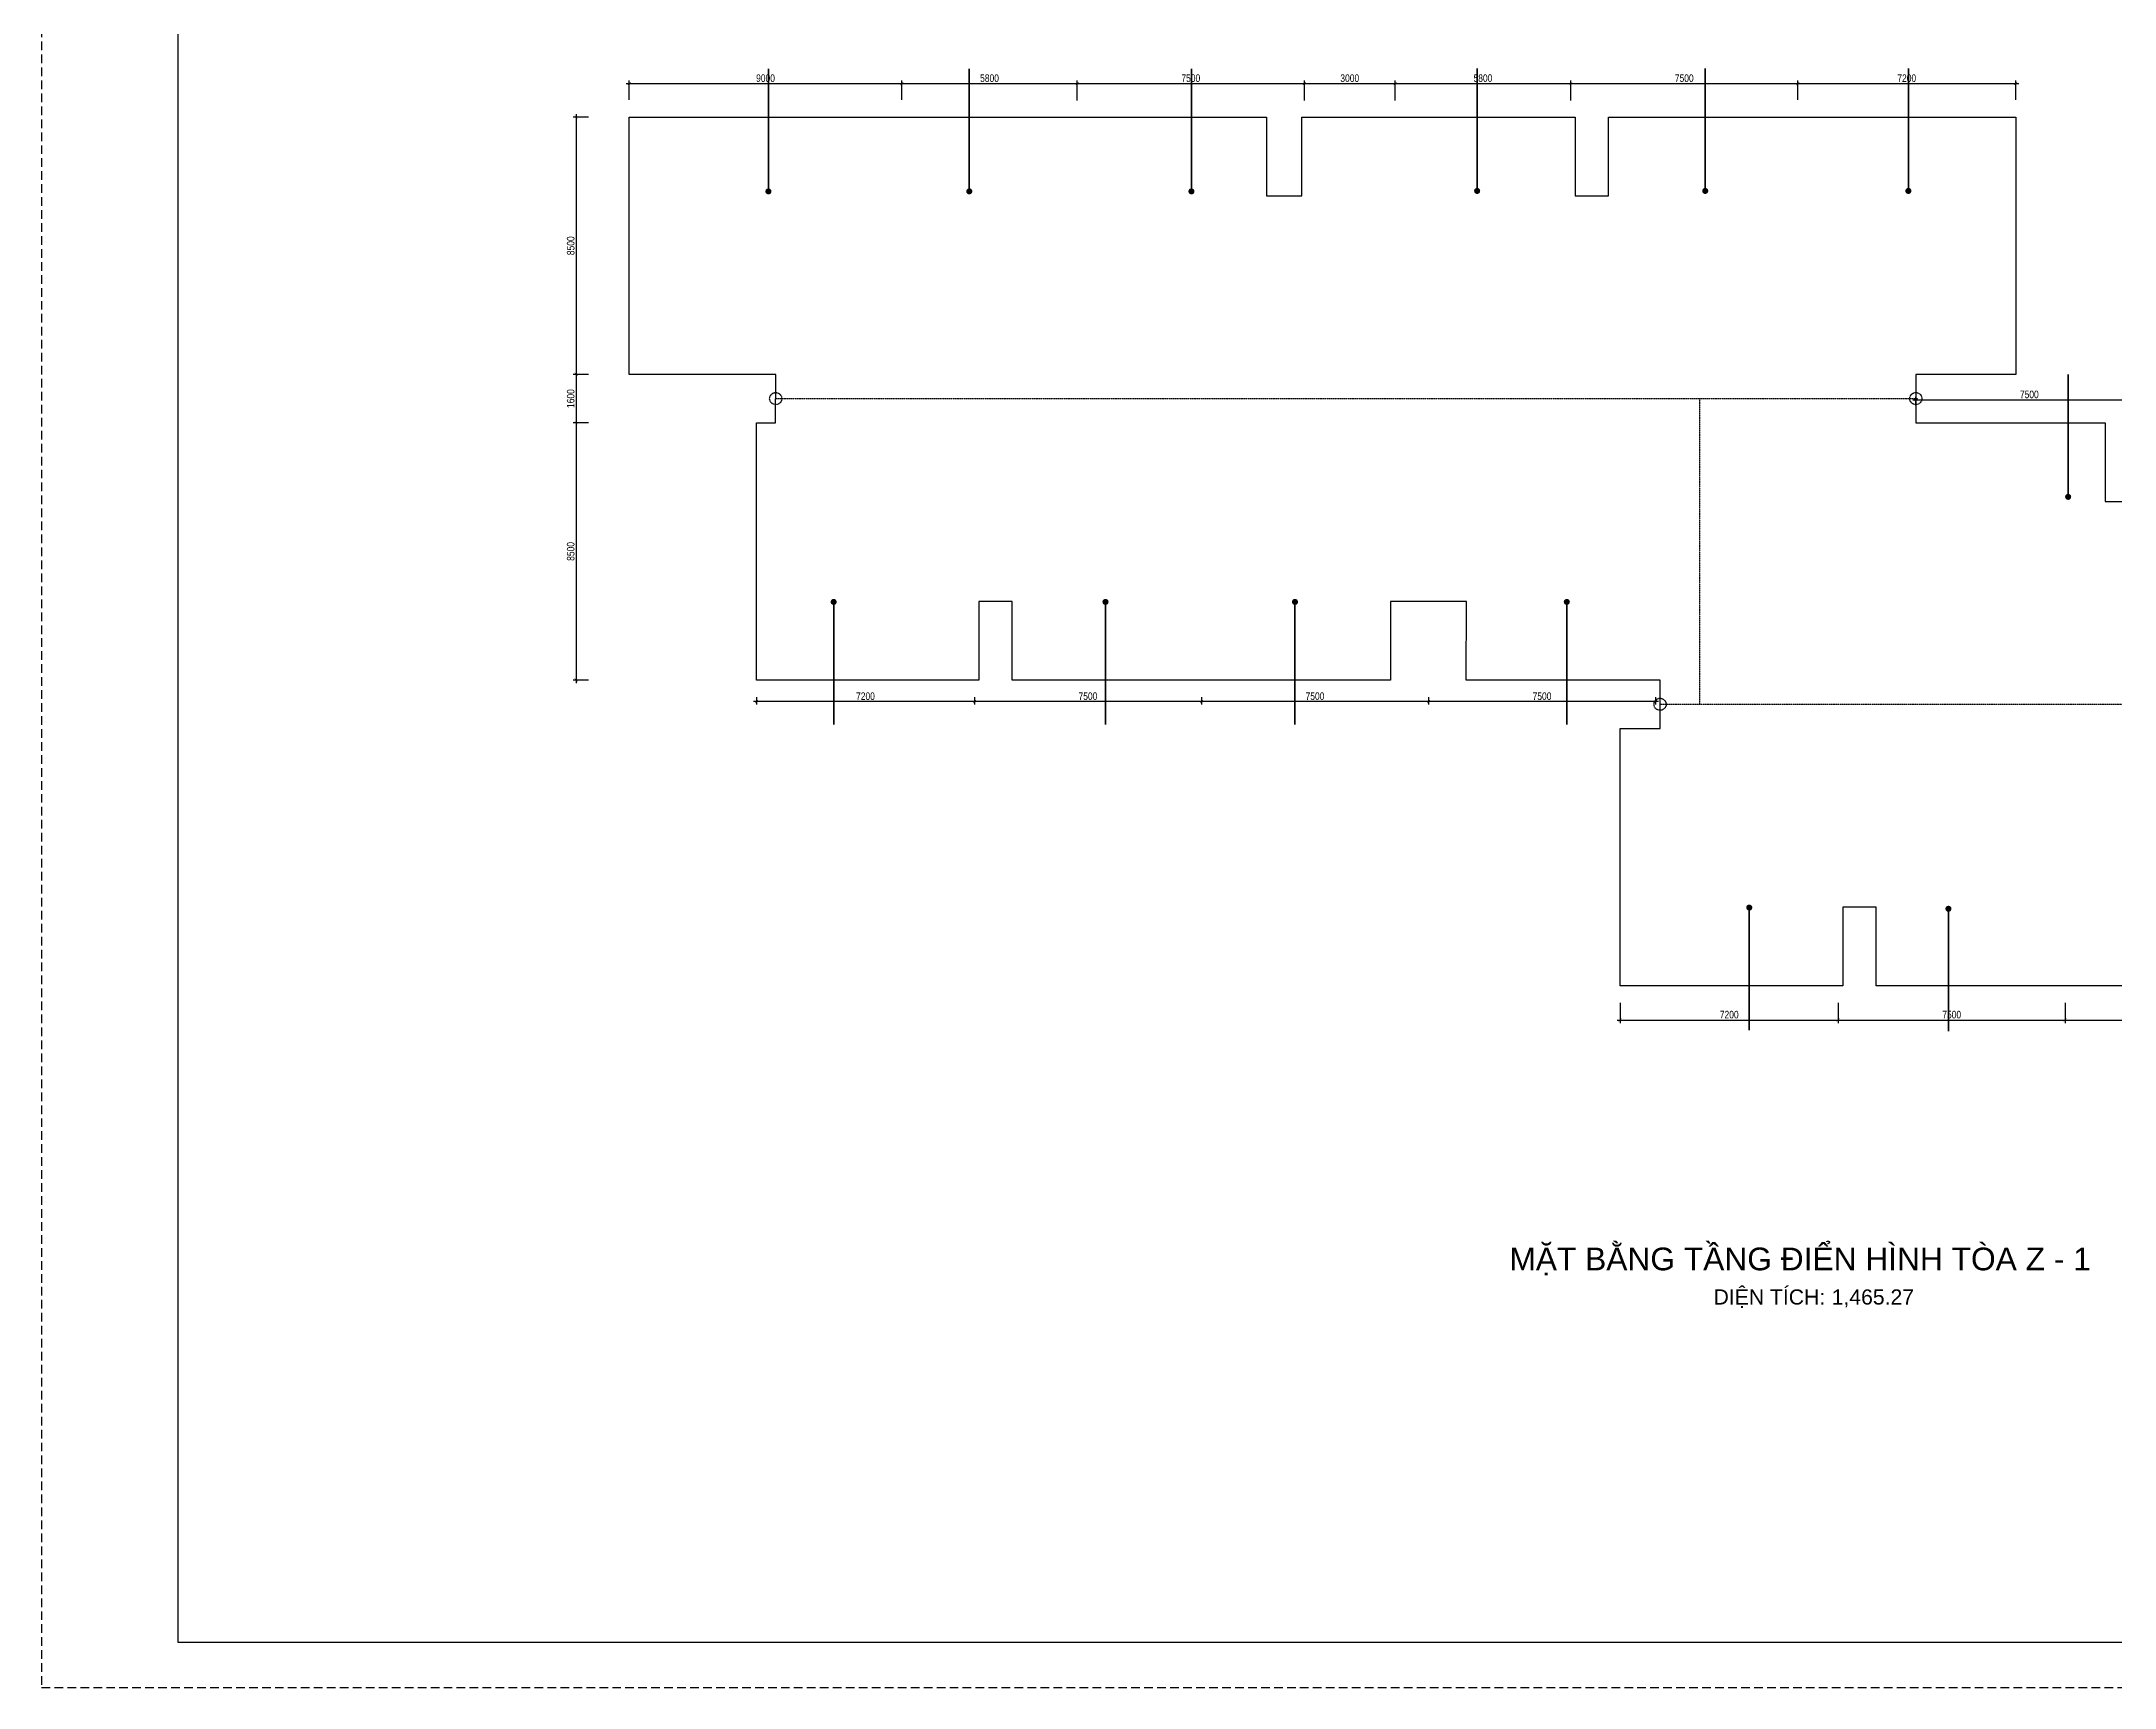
# Model space of a CAD drawing. Header units: millimetres. Extents: x 43 to 126043, y -89269 to -169.
# Drawn here: x 43 to 68529, y -89269 to -34885 of the extents above; entities that cross this region are included whole.
import ezdxf
from ezdxf.enums import TextEntityAlignment as Align

# ---------------------------------------------------------------- set-up
doc = ezdxf.new("R2010")
doc.units = ezdxf.units.MM
doc.linetypes.add('HIDDEN', pattern=[9.525, 6.35, -3.175])
doc.layers.get('0').update_dxf_attribs({"color": 231})
doc.layers.get('DefPoints').update_dxf_attribs({"color": 191})
doc.layers.add('A-SHBD', color=7, linetype='Continuous', lineweight=35)
doc.layers.add('A-TEXT', color=255, linetype='Continuous', lineweight=25)
doc.layers.add('MDI-BAO', color=1, linetype='Continuous')
doc.layers.add('S-DIM', color=231, linetype='Continuous')
doc.layers.add('MDI-HANHLANG', color=5, linetype='HIDDEN', plot=False)
doc.styles.add('250602-MB CO CAU CĂN HO X1-3A-1$0$style1', font='arial.ttf')
doc.styles.add('VTK_Arial', font='arial.ttf', dxfattribs={"width": 0.8})
doc.dimstyles.new('250602-MB CO CAU CĂN HO X1-3A-1$0$Dim_50', dxfattribs={"dimscale": 50, "dimtxt": 2, "dimasz": 1.5, "dimexe": 1, "dimexo": 0, "dimgap": 1, "dimtad": 1, "dimdec": 0, "dimlfac": -1, "dimzin": 12, "dimdsep": 46, "dimtxsty": '250602-MB CO CAU CĂN HO X1-3A-1$0$style1', "dimblk1": '250602-MB CO CAU CĂN HO X1-3A-1$0$_ARCHTICK', "dimblk2": '250602-MB CO CAU CĂN HO X1-3A-1$0$_ARCHTICK', "dimsah": 1, "dimcen": 1.5, "dimdle": 1.5, "dimclrd": 256, "dimclre": 256, "dimclrt": 2, "dimadec": 1, "dimazin": 3, "dimtm": 1e-09, "dimtfac": 0.416667, "dimtdec": 0, "dimtix": 1, "dimtmove": 2, "dimatfit": 3, "dimfxl": 7, "dimfxlon": 1, "dimtolj": 1, "dimtzin": 0, "dimlwd": -1, "dimlwe": -1, "dimarcsym": 1})
doc.dimstyles.new('A-2.5-DIM100', dxfattribs={"dimscale": 100, "dimtxt": 2.5, "dimasz": 1, "dimexe": 1, "dimexo": 0, "dimgap": 0.5, "dimtad": 1, "dimdec": 0, "dimzin": 12, "dimdsep": 46, "dimtxsty": 'VTK_Arial', "dimblk": 'ARCHTICK', "dimcen": 0, "dimdle": 1, "dimclrd": 256, "dimclre": 256, "dimclrt": 7, "dimadec": 1, "dimazin": 3, "dimtfac": 1, "dimtdec": 0, "dimtmove": 0, "dimatfit": 2, "dimfxl": 20, "dimtolj": 1, "dimtzin": 0, "dimlwd": -1, "dimlwe": -1, "dimarcsym": 0})

# ---------------------------------------------------------------- blocks, each defined once
blk = doc.blocks.new('VTK-A1_BoKhungTen')
at = {"layer": 'DefPoints', "linetype": 'HIDDEN', "ltscale": 0.3}
blk.add_lwpolyline([(0, -594), (840, -594), (840, 0), (0, 0)], close=True, dxfattribs=at)
at = {"layer": 'DefPoints'}
blk.add_lwpolyline([(755, -10), (30, -10), (30, -584), (755, -584)], dxfattribs=at)
blk = doc.blocks.new('250602-MB CO CAU CĂN HO X1-3A-1$0$_ARCHTICK')
at = {"color": 0, "linetype": 'ByBlock', "const_width": 0.15}
blk.add_lwpolyline([(-0.5, -0.5), (0.5, 0.5)], dxfattribs=at)
blk = doc.blocks.new('_ArchTick')
at = {"color": 0, "linetype": 'ByBlock', "const_width": 0.15}
blk.add_lwpolyline([(-0.5, -0.5), (0.5, 0.5)], dxfattribs=at)
blk = doc.blocks.new('*D10')
at = {"layer": 'DefPoints', "color": 0, "transparency": 16777216}
for p in [(28464, -36277), (19464, -36816, 0), (28464, -36816, 0)]:
    blk.add_point(p, dxfattribs=at)
at = {"layer": 'S-DIM', "transparency": 16777216}
for p, q in [((19364, -36277), (28564, -36277)), ((19464, -36816), (19464, -36177)), ((28464, -36816), (28464, -36177))]:
    blk.add_line(p, q, dxfattribs=at)
at = {"layer": 'S-DIM', "transparency": 16777216, "xscale": 100, "yscale": 100, "zscale": 100, "rotation": 180}
blk.add_blockref('_ArchTick', (19464, -36277), dxfattribs=at)
at = {"layer": 'S-DIM', "transparency": 16777216, "xscale": 100, "yscale": 100, "zscale": 100}
blk.add_blockref('_ArchTick', (28464, -36277), dxfattribs=at)
at = {"layer": 'S-DIM', "color": 7, "transparency": 16777216, "insert": (23964, -36099), "char_height": 250, "attachment_point": 5, "style": 'VTK_Arial'}
blk.add_mtext('\\A1;9000', dxfattribs=at)
blk = doc.blocks.new('*D11')
at = {"layer": 'DefPoints', "color": 0, "transparency": 16777216}
for p in [(34264, -36277), (28464, -36816, 0), (34264, -36831, 0)]:
    blk.add_point(p, dxfattribs=at)
at = {"layer": 'S-DIM', "transparency": 16777216}
for p, q in [((28364, -36277), (34364, -36277)), ((28464, -36816), (28464, -36177)), ((34264, -36831), (34264, -36177))]:
    blk.add_line(p, q, dxfattribs=at)
at = {"layer": 'S-DIM', "transparency": 16777216, "xscale": 100, "yscale": 100, "zscale": 100, "rotation": 180}
blk.add_blockref('_ArchTick', (28464, -36277), dxfattribs=at)
at = {"layer": 'S-DIM', "transparency": 16777216, "xscale": 100, "yscale": 100, "zscale": 100}
blk.add_blockref('_ArchTick', (34264, -36277), dxfattribs=at)
at = {"layer": 'S-DIM', "color": 7, "transparency": 16777216, "insert": (31364, -36099), "char_height": 250, "attachment_point": 5, "style": 'VTK_Arial'}
blk.add_mtext('\\A1;5800', dxfattribs=at)
blk = doc.blocks.new('*D12')
at = {"layer": 'DefPoints', "color": 0, "transparency": 16777216}
for p in [(41764, -36277), (34264, -36831, 0), (41764, -36831, 0)]:
    blk.add_point(p, dxfattribs=at)
at = {"layer": 'S-DIM', "transparency": 16777216}
for p, q in [((34164, -36277), (41864, -36277)), ((34264, -36831), (34264, -36177)), ((41764, -36831), (41764, -36177))]:
    blk.add_line(p, q, dxfattribs=at)
at = {"layer": 'S-DIM', "transparency": 16777216, "xscale": 100, "yscale": 100, "zscale": 100, "rotation": 180}
blk.add_blockref('_ArchTick', (34264, -36277), dxfattribs=at)
at = {"layer": 'S-DIM', "transparency": 16777216, "xscale": 100, "yscale": 100, "zscale": 100}
blk.add_blockref('_ArchTick', (41764, -36277), dxfattribs=at)
at = {"layer": 'S-DIM', "color": 7, "transparency": 16777216, "insert": (38014, -36099), "char_height": 250, "attachment_point": 5, "style": 'VTK_Arial'}
blk.add_mtext('\\A1;7500', dxfattribs=at)
blk = doc.blocks.new('*D13')
at = {"layer": 'DefPoints', "color": 0, "transparency": 16777216}
for p in [(44764, -36277), (41764, -36831, 0), (44764, -36831, 0)]:
    blk.add_point(p, dxfattribs=at)
at = {"layer": 'S-DIM', "transparency": 16777216}
for p, q in [((41664, -36277), (44864, -36277)), ((41764, -36831), (41764, -36177)), ((44764, -36831), (44764, -36177))]:
    blk.add_line(p, q, dxfattribs=at)
at = {"layer": 'S-DIM', "transparency": 16777216, "xscale": 100, "yscale": 100, "zscale": 100, "rotation": 180}
blk.add_blockref('_ArchTick', (41764, -36277), dxfattribs=at)
at = {"layer": 'S-DIM', "transparency": 16777216, "xscale": 100, "yscale": 100, "zscale": 100}
blk.add_blockref('_ArchTick', (44764, -36277), dxfattribs=at)
at = {"layer": 'S-DIM', "color": 7, "transparency": 16777216, "insert": (43264, -36099), "char_height": 250, "attachment_point": 5, "style": 'VTK_Arial'}
blk.add_mtext('\\A1;3000', dxfattribs=at)
blk = doc.blocks.new('*D14')
at = {"layer": 'DefPoints', "color": 0, "transparency": 16777216}
for p in [(50564, -36277), (44764, -36831, 0), (50564, -36831, 0)]:
    blk.add_point(p, dxfattribs=at)
at = {"layer": 'S-DIM', "transparency": 16777216}
for p, q in [((44664, -36277), (50664, -36277)), ((44764, -36831), (44764, -36177)), ((50564, -36831), (50564, -36177))]:
    blk.add_line(p, q, dxfattribs=at)
at = {"layer": 'S-DIM', "transparency": 16777216, "xscale": 100, "yscale": 100, "zscale": 100, "rotation": 180}
blk.add_blockref('_ArchTick', (44764, -36277), dxfattribs=at)
at = {"layer": 'S-DIM', "transparency": 16777216, "xscale": 100, "yscale": 100, "zscale": 100}
blk.add_blockref('_ArchTick', (50564, -36277), dxfattribs=at)
at = {"layer": 'S-DIM', "color": 7, "transparency": 16777216, "insert": (47664, -36099), "char_height": 250, "attachment_point": 5, "style": 'VTK_Arial'}
blk.add_mtext('\\A1;5800', dxfattribs=at)
blk = doc.blocks.new('*D15')
at = {"layer": 'DefPoints', "color": 0, "transparency": 16777216}
for p in [(58064, -36277), (50564, -36831, 0), (58064, -36816, 0)]:
    blk.add_point(p, dxfattribs=at)
at = {"layer": 'S-DIM', "transparency": 16777216}
for p, q in [((50464, -36277), (58164, -36277)), ((50564, -36831), (50564, -36177)), ((58064, -36816), (58064, -36177))]:
    blk.add_line(p, q, dxfattribs=at)
at = {"layer": 'S-DIM', "transparency": 16777216, "xscale": 100, "yscale": 100, "zscale": 100, "rotation": 180}
blk.add_blockref('_ArchTick', (50564, -36277), dxfattribs=at)
at = {"layer": 'S-DIM', "transparency": 16777216, "xscale": 100, "yscale": 100, "zscale": 100}
blk.add_blockref('_ArchTick', (58064, -36277), dxfattribs=at)
at = {"layer": 'S-DIM', "color": 7, "transparency": 16777216, "insert": (54314, -36099), "char_height": 250, "attachment_point": 5, "style": 'VTK_Arial'}
blk.add_mtext('\\A1;7500', dxfattribs=at)
blk = doc.blocks.new('*D16')
at = {"layer": 'DefPoints', "color": 0, "transparency": 16777216}
for p in [(65264, -36277), (58064, -36816, 0), (65264, -36816, 0)]:
    blk.add_point(p, dxfattribs=at)
at = {"layer": 'S-DIM', "transparency": 16777216}
for p, q in [((57964, -36277), (65364, -36277)), ((58064, -36816), (58064, -36177)), ((65264, -36816), (65264, -36177))]:
    blk.add_line(p, q, dxfattribs=at)
at = {"layer": 'S-DIM', "transparency": 16777216, "xscale": 100, "yscale": 100, "zscale": 100, "rotation": 180}
blk.add_blockref('_ArchTick', (58064, -36277), dxfattribs=at)
at = {"layer": 'S-DIM', "transparency": 16777216, "xscale": 100, "yscale": 100, "zscale": 100}
blk.add_blockref('_ArchTick', (65264, -36277), dxfattribs=at)
at = {"layer": 'S-DIM', "color": 7, "transparency": 16777216, "insert": (61664, -36099), "char_height": 250, "attachment_point": 5, "style": 'VTK_Arial'}
blk.add_mtext('\\A1;7200', dxfattribs=at)
blk = doc.blocks.new('*D17')
at = {"layer": 'DefPoints', "color": 0, "transparency": 16777216}
for p in [(61964, -46917, 0), (69464, -46726), (69464, -46917, 0)]:
    blk.add_point(p, dxfattribs=at)
at = {"layer": 'S-DIM', "transparency": 16777216}
for p, q in [((61864, -46726), (69564, -46726)), ((61964, -46917), (61964, -46626)), ((69464, -46917), (69464, -46626))]:
    blk.add_line(p, q, dxfattribs=at)
at = {"layer": 'S-DIM', "transparency": 16777216, "xscale": 100, "yscale": 100, "zscale": 100, "rotation": 180}
blk.add_blockref('_ArchTick', (61964, -46726), dxfattribs=at)
at = {"layer": 'S-DIM', "transparency": 16777216, "xscale": 100, "yscale": 100, "zscale": 100}
blk.add_blockref('_ArchTick', (69464, -46726), dxfattribs=at)
at = {"layer": 'S-DIM', "color": 7, "transparency": 16777216, "insert": (65714, -46548), "char_height": 250, "attachment_point": 5, "style": 'VTK_Arial'}
blk.add_mtext('\\A1;7500', dxfattribs=at)
blk = doc.blocks.new('*D24')
at = {"layer": 'DefPoints', "color": 0, "transparency": 16777216}
for p in [(52200, -66650, 0), (59400, -66650, 0), (59400, -67215)]:
    blk.add_point(p, dxfattribs=at)
at = {"layer": 'S-DIM', "transparency": 16777216}
for p, q in [((52200, -66650), (52200, -67315)), ((59400, -66650), (59400, -67315)), ((52100, -67215), (59500, -67215))]:
    blk.add_line(p, q, dxfattribs=at)
at = {"layer": 'S-DIM', "transparency": 16777216, "xscale": 100, "yscale": 100, "zscale": 100, "rotation": 180}
blk.add_blockref('_ArchTick', (52200, -67215), dxfattribs=at)
at = {"layer": 'S-DIM', "transparency": 16777216, "xscale": 100, "yscale": 100, "zscale": 100}
blk.add_blockref('_ArchTick', (59400, -67215), dxfattribs=at)
at = {"layer": 'S-DIM', "color": 7, "transparency": 16777216, "insert": (55800, -67038), "char_height": 250, "attachment_point": 5, "style": 'VTK_Arial'}
blk.add_mtext('\\A1;7200', dxfattribs=at)
blk = doc.blocks.new('*D25')
at = {"layer": 'DefPoints', "color": 0, "transparency": 16777216}
for p in [(59400, -66650, 0), (66900, -66650, 0), (66900, -67215)]:
    blk.add_point(p, dxfattribs=at)
at = {"layer": 'S-DIM', "transparency": 16777216}
for p, q in [((59400, -66650), (59400, -67315)), ((66900, -66650), (66900, -67315)), ((59300, -67215), (67000, -67215))]:
    blk.add_line(p, q, dxfattribs=at)
at = {"layer": 'S-DIM', "transparency": 16777216, "xscale": 100, "yscale": 100, "zscale": 100}
for p, rotation in [((59400, -67215), 179.9999999999337), ((66900, -67215), 359.9999999999337)]:
    blk.add_blockref('_ArchTick', p, dxfattribs=dict(at, rotation=rotation))
at = {"layer": 'S-DIM', "color": 7, "transparency": 16777216, "insert": (63150, -67038), "char_height": 250, "attachment_point": 5, "style": 'VTK_Arial'}
blk.add_mtext('\\A1;7500', dxfattribs=at)
blk = doc.blocks.new('*D26')
at = {"layer": 'DefPoints', "color": 0, "transparency": 16777216}
for p in [(66900, -66650, 0), (72700, -66650, 0), (72700, -67215)]:
    blk.add_point(p, dxfattribs=at)
at = {"layer": 'S-DIM', "transparency": 16777216}
for p, q in [((66900, -66650), (66900, -67315)), ((72700, -66650), (72700, -67315)), ((66800, -67215), (72800, -67215))]:
    blk.add_line(p, q, dxfattribs=at)
at = {"layer": 'S-DIM', "transparency": 16777216, "xscale": 100, "yscale": 100, "zscale": 100}
for p, rotation in [((66900, -67215), 179.9999999999337), ((72700, -67215), 359.9999999999337)]:
    blk.add_blockref('_ArchTick', p, dxfattribs=dict(at, rotation=rotation))
at = {"layer": 'S-DIM', "color": 7, "transparency": 16777216, "insert": (69800, -67038), "char_height": 250, "attachment_point": 5, "style": 'VTK_Arial'}
blk.add_mtext('\\A1;5800', dxfattribs=at)
blk = doc.blocks.new('*D31')
at = {"layer": 'DefPoints', "color": 0, "transparency": 16777216}
for p in [(45865, -56550, 0), (45865, -56695), (53365, -56550, 0)]:
    blk.add_point(p, dxfattribs=at)
at = {"layer": 'S-DIM', "transparency": 16777216}
for p, q in [((53465, -56695), (45765, -56695)), ((45865, -56550), (45865, -56795)), ((53365, -56550), (53365, -56795))]:
    blk.add_line(p, q, dxfattribs=at)
at = {"layer": 'S-DIM', "transparency": 16777216, "xscale": 100, "yscale": 100, "zscale": 100}
for p, rotation in [((45865, -56695), 179.9999999999999), ((53365, -56695), 359.9999999999999)]:
    blk.add_blockref('_ArchTick', p, dxfattribs=dict(at, rotation=rotation))
at = {"layer": 'S-DIM', "color": 7, "transparency": 16777216, "insert": (49615, -56517), "char_height": 250, "attachment_point": 5, "style": 'VTK_Arial'}
blk.add_mtext('\\A1;7500', dxfattribs=at)
blk = doc.blocks.new('*D32')
at = {"layer": 'DefPoints', "color": 0, "transparency": 16777216}
for p in [(38365, -56550, 0), (38365, -56695), (45865, -56550, 0)]:
    blk.add_point(p, dxfattribs=at)
at = {"layer": 'S-DIM', "transparency": 16777216}
for p, q in [((45965, -56695), (38265, -56695)), ((38365, -56550), (38365, -56795)), ((45865, -56550), (45865, -56795))]:
    blk.add_line(p, q, dxfattribs=at)
at = {"layer": 'S-DIM', "transparency": 16777216, "xscale": 100, "yscale": 100, "zscale": 100, "rotation": 180}
blk.add_blockref('_ArchTick', (38365, -56695), dxfattribs=at)
at = {"layer": 'S-DIM', "transparency": 16777216, "xscale": 100, "yscale": 100, "zscale": 100}
blk.add_blockref('_ArchTick', (45865, -56695), dxfattribs=at)
at = {"layer": 'S-DIM', "color": 7, "transparency": 16777216, "insert": (42115, -56517), "char_height": 250, "attachment_point": 5, "style": 'VTK_Arial'}
blk.add_mtext('\\A1;7500', dxfattribs=at)
blk = doc.blocks.new('*D33')
at = {"layer": 'DefPoints', "color": 0, "transparency": 16777216}
for p in [(30865, -56550, 0), (30865, -56695), (38365, -56550, 0)]:
    blk.add_point(p, dxfattribs=at)
at = {"layer": 'S-DIM', "transparency": 16777216}
for p, q in [((38465, -56695), (30765, -56695)), ((30865, -56550), (30865, -56795)), ((38365, -56550), (38365, -56795))]:
    blk.add_line(p, q, dxfattribs=at)
at = {"layer": 'S-DIM', "transparency": 16777216, "xscale": 100, "yscale": 100, "zscale": 100, "rotation": 180}
blk.add_blockref('_ArchTick', (30865, -56695), dxfattribs=at)
at = {"layer": 'S-DIM', "transparency": 16777216, "xscale": 100, "yscale": 100, "zscale": 100}
blk.add_blockref('_ArchTick', (38365, -56695), dxfattribs=at)
at = {"layer": 'S-DIM', "color": 7, "transparency": 16777216, "insert": (34615, -56517), "char_height": 250, "attachment_point": 5, "style": 'VTK_Arial'}
blk.add_mtext('\\A1;7500', dxfattribs=at)
blk = doc.blocks.new('*D34')
at = {"layer": 'DefPoints', "color": 0, "transparency": 16777216}
for p in [(23665, -56550, 0), (23665, -56695), (30865, -56550, 0)]:
    blk.add_point(p, dxfattribs=at)
at = {"layer": 'S-DIM', "transparency": 16777216}
for p, q in [((30965, -56695), (23565, -56695)), ((23665, -56550), (23665, -56795)), ((30865, -56550), (30865, -56795))]:
    blk.add_line(p, q, dxfattribs=at)
at = {"layer": 'S-DIM', "transparency": 16777216, "xscale": 100, "yscale": 100, "zscale": 100, "rotation": 180}
blk.add_blockref('_ArchTick', (23665, -56695), dxfattribs=at)
at = {"layer": 'S-DIM', "transparency": 16777216, "xscale": 100, "yscale": 100, "zscale": 100}
blk.add_blockref('_ArchTick', (30865, -56695), dxfattribs=at)
at = {"layer": 'S-DIM', "color": 7, "transparency": 16777216, "insert": (27265, -56517), "char_height": 250, "attachment_point": 5, "style": 'VTK_Arial'}
blk.add_mtext('\\A1;7200', dxfattribs=at)
blk = doc.blocks.new('*D35')
at = {"layer": 'DefPoints', "color": 0, "transparency": 16777216}
for p in [(18114, -37384), (17706, -45884), (18114, -45884)]:
    blk.add_point(p, dxfattribs=at)
at = {"layer": 'S-DIM', "transparency": 16777216}
for p, q in [((18114, -37384), (17606, -37384)), ((17706, -37284), (17706, -45984)), ((18114, -45884), (17606, -45884))]:
    blk.add_line(p, q, dxfattribs=at)
at = {"layer": 'S-DIM', "transparency": 16777216, "xscale": 100, "yscale": 100, "zscale": 100}
for p, rotation in [((17706, -37384), 90), ((17706, -45884), 270)]:
    blk.add_blockref('_ArchTick', p, dxfattribs=dict(at, rotation=rotation))
at = {"layer": 'S-DIM', "color": 7, "transparency": 16777216, "insert": (17528, -41634), "char_height": 250, "attachment_point": 5, "rotation": 90, "style": 'VTK_Arial'}
blk.add_mtext('\\A1;8500', dxfattribs=at)
blk = doc.blocks.new('*D36')
at = {"layer": 'DefPoints', "color": 0, "transparency": 16777216}
for p in [(18114, -45884), (17706, -47483), (18114, -47483)]:
    blk.add_point(p, dxfattribs=at)
at = {"layer": 'S-DIM', "transparency": 16777216}
for p, q in [((18114, -45884), (17606, -45884)), ((17706, -45784), (17706, -47583)), ((18114, -47483), (17606, -47483))]:
    blk.add_line(p, q, dxfattribs=at)
at = {"layer": 'S-DIM', "transparency": 16777216, "xscale": 100, "yscale": 100, "zscale": 100}
for p, rotation in [((17706, -45884), 90), ((17706, -47483), 270)]:
    blk.add_blockref('_ArchTick', p, dxfattribs=dict(at, rotation=rotation))
at = {"layer": 'S-DIM', "color": 7, "transparency": 16777216, "insert": (17528, -46684), "char_height": 250, "attachment_point": 5, "rotation": 90, "style": 'VTK_Arial'}
blk.add_mtext('\\A1;1600', dxfattribs=at)
blk = doc.blocks.new('*D37')
at = {"layer": 'DefPoints', "color": 0, "transparency": 16777216}
for p in [(18114, -47483), (17706, -55983), (18114, -55983)]:
    blk.add_point(p, dxfattribs=at)
at = {"layer": 'S-DIM', "transparency": 16777216}
for p, q in [((18114, -47483), (17606, -47483)), ((17706, -47383), (17706, -56083)), ((18114, -55983), (17606, -55983))]:
    blk.add_line(p, q, dxfattribs=at)
at = {"layer": 'S-DIM', "transparency": 16777216, "xscale": 100, "yscale": 100, "zscale": 100}
for p, rotation in [((17706, -47483), 90), ((17706, -55983), 270)]:
    blk.add_blockref('_ArchTick', p, dxfattribs=dict(at, rotation=rotation))
at = {"layer": 'S-DIM', "color": 7, "transparency": 16777216, "insert": (17528, -51733), "char_height": 250, "attachment_point": 5, "rotation": 90, "style": 'VTK_Arial'}
blk.add_mtext('\\A1;8500', dxfattribs=at)

msp = doc.modelspace()

# ---------------------------------------------------------------- linework, layer by layer
at = {"layer": 'MDI-BAO', "elevation": 0}
msp.add_lwpolyline([(87749.6, -66083.5), (60649.6, -66083.5), (60649.6, -63483.8), (59549.6, -63483.8), (59549.6, -66083.5), (52199.6, -66083.5), (52199.6, -57583.5), (53514.6, -57583.5), (53514.6, -55983.5), (47114.6, -55983.5), (47115.3, -53383.8), (44614.6, -53383.8), (44614.6, -55983.5), (32114.6, -55983.5), (32114.6, -53383.5), (31014.6, -53383.8), (31014.6, -55983.5), (23664.6, -55983.5), (23664.6, -47483.5), (24298.1, -47483.5), (24299.9, -45883.5), (19464, -45883), (19464, -37383), (40514, -37383.5), (40514, -39983.2), (41684, -39983.5), (41684, -37383.5), (50714, -37383), (50714, -39983), (51814, -39982.7), (51814, -37383), (65264, -37383), (65264, -45883.5), (61963.9, -45883.5), (61964.8, -47483.5), (68214.3, -47483.5), (68214.3, -50083.1), (70714.3, -50083.1)], dxfattribs=at)
at = {"layer": 'MDI-HANHLANG'}
for p, q in [((24299, -46683.5, 0), (62028.9, -46683.5, 0)), ((54814.6, -46683.5), (54814.6, -56783.5)), ((53514.6, -56783.5), (93164.6, -56783.5, 0))]:
    msp.add_line(p, q, dxfattribs=at)
for centre in [(24299, -46683.5, 0), (61964.3, -46683.5, 0), (53514.6, -56783.5)]:
    msp.add_circle(centre, 200, dxfattribs=at)

# ---------------------------------------------------------------- block references
at = {"layer": 'DefPoints', "xscale": 150, "yscale": 150, "zscale": 150}
msp.add_blockref('VTK-A1_BoKhungTen', (43.4, -168.9), dxfattribs=at)

# ---------------------------------------------------------------- texts
at = {"layer": 'A-TEXT', "style": 'VTK_Arial'}
msp.add_text('MẶT BẰNG TẦNG ĐIỂN HÌNH TÒA Z - 1', height=750, dxfattribs=at).set_placement((58141.5, -75483.9), align=Align.CENTER)
for s, p in [('DIỆN TÍCH:', (55283.9, -76615)), ('1,465.27', (59185.3, -76615))]:
    msp.add_text(s, height=500, dxfattribs=at).set_placement(p)

# ---------------------------------------------------------------- dimensions: what is measured, and where the dimension line sits
at = {"layer": 'S-DIM'}
for p1, p2, distance, picture, middle in [((19464, -36816.5, 0), (28464, -36816.5, 0), 539.5, '*D10', (23964, -36099.3)), ((18114.1, -37383.5), (18114.1, -45883.5), -408.4, '*D35', (17528, -41633.5)), ((61964.3, -46916.9, 0), (69464.3, -46916.9, 0), 191, '*D17', (65714.3, -46548.3)), ((53364.6, -56550, 0), (45864.6, -56550, 0), 144.6, '*D31', (49614.6, -56517)), ((52199.6, -66650, 0), (59399.6, -66650, 0), -565.4, '*D24', (55799.6, -67037.8))]:
    dim = msp.add_aligned_dim(p1=p1, p2=p2, distance=distance, dimstyle='A-2.5-DIM100', override={"dimpost": '\\X'}, dxfattribs=at)
    dim.commit()
    dim.dimension.update_dxf_attribs({"geometry": picture, "text_midpoint": middle})
for base, p1, p2, angle, picture, middle in [((34264, -36277), (28464, -36816.5, 0), (34264, -36831.5, 0), 180, '*D11', (31364, -36099.3)), ((41764, -36277), (34264, -36831.5, 0), (41764, -36831.5, 0), 180, '*D12', (38014, -36099.3)), ((44764, -36277), (41764, -36831.5, 0), (44764, -36831.5, 0), 180, '*D13', (43264, -36099.3)), ((50564, -36277), (44764, -36831.5, 0), (50564, -36831.5, 0), 180, '*D14', (47664, -36099.3)), ((58064, -36277), (50564, -36831.5, 0), (58064, -36816.5, 0), 180, '*D15', (54314, -36099.3)), ((65264, -36277), (58064, -36816.5, 0), (65264, -36816.5, 0), 180, '*D16', (61664, -36099.3)), ((17705.7, -47483.5), (18114.1, -45883.5), (18114.1, -47483.5), 90, '*D36', (17528, -46683.5)), ((17705.7, -55983.5), (18114.1, -47483.5), (18114.1, -55983.5), 90, '*D37', (17528, -51733.5)), ((66899.6, -67215.5), (59399.6, -66650, 0), (66899.6, -66650, 0), 180, '*D25', (63149.6, -67037.8)), ((72699.6, -67215.5), (66899.6, -66650, 0), (72699.6, -66650, 0), 180, '*D26', (69799.6, -67037.8))]:
    dim = msp.add_linear_dim(base=base, p1=p1, p2=p2, angle=angle, dimstyle='A-2.5-DIM100', override={"dimpost": '\\X', "dimtmove": 1}, dxfattribs=at)
    dim.commit()
    dim.dimension.update_dxf_attribs({"geometry": picture, "text_midpoint": middle})
for base, p1, p2, picture, middle in [((23664.6, -56694.7), (30864.6, -56550, 0), (23664.6, -56550, 0), '*D34', (27264.6, -56517)), ((30864.6, -56694.7), (38364.6, -56550, 0), (30864.6, -56550, 0), '*D33', (34614.6, -56517)), ((38364.6, -56694.7), (45864.6, -56550, 0), (38364.6, -56550, 0), '*D32', (42114.6, -56517))]:
    dim = msp.add_linear_dim(base=base, p1=p1, p2=p2, dimstyle='A-2.5-DIM100', override={"dimpost": '\\X', "dimtmove": 1}, dxfattribs=at)
    dim.commit()
    dim.dimension.update_dxf_attribs({"geometry": picture, "text_midpoint": middle})

# ---------------------------------------------------------------- leaders
at = {"layer": 'A-SHBD'}
for points in [[(24059, -39837.9), (24059, -35790.6)], [(30695.3, -39837.9), (30695.3, -35790.6)], [(38034, -39837.9), (38034, -35790.6)], [(47472.6, -39822.9), (47472.6, -35775.6)], [(55006.4, -39822.9), (55006.4, -35775.6)], [(61718.3, -39822.9), (61718.3, -35775.6)], [(66996.8, -49930.9), (66996.8, -45883.5)], [(26214.6, -53401.4), (26214.6, -57448.7)], [(35194.6, -53401.4), (35194.6, -57448.7)], [(41454.6, -53401.3), (41454.6, -57448.6)], [(50434.6, -53401.3), (50434.6, -57448.6)], [(56462.1, -63500.7), (56462.1, -67548)], [(63042.3, -63540.7), (63042.3, -67588)]]:
    msp.add_leader(points, dimstyle='250602-MB CO CAU CĂN HO X1-3A-1$0$Dim_50', override={"dimasz": 4, "dimtad": 0, "dimldrblk": 'Dot', "dimtfill": 1}, dxfattribs=at)

doc.saveas('drawing.dxf')
